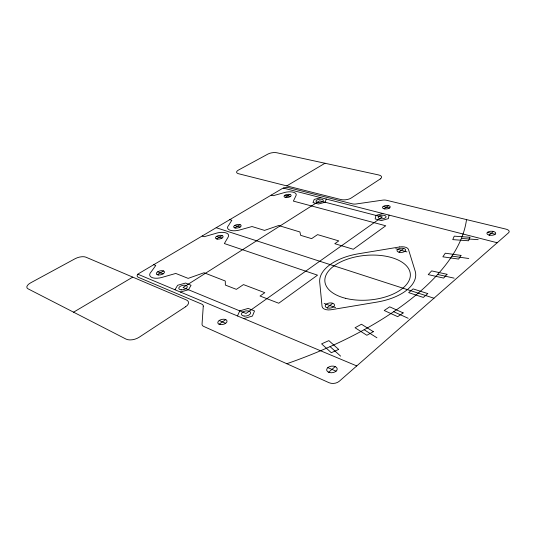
<?xml version="1.0" encoding="UTF-8"?>
<svg xmlns="http://www.w3.org/2000/svg" width="536" height="536" viewBox="0 0 536 536"><rect width="100%" height="100%" fill="white"/><g stroke="black" fill="none" stroke-linecap="round" stroke-linejoin="round"><path stroke-width="0.8" d="M389.042 215.097L388.359 218.634L381.371 220.571L375.153 218.936L375.944 215.412L382.845 213.516M326.257 199.05L325.131 202.24L318.464 204.022L313.004 202.588L314.223 199.405L320.809 197.657M237.488 315.952L239.746 310.867L248.202 308.401L254.533 310.967L252.402 316.079L243.813 318.605M174.97 289.755L177.624 285.273L185.603 283.048L191.044 285.252L188.505 289.755L180.404 292.033M328.608 372.245L335.241 366.584M489.16 235.096L493.415 231.458M327.288 307.497L332.387 303.557M399.193 251.94L403.434 248.664M219.063 324.247L225.723 319.583M384.111 208.779L388.593 205.643M157.256 274.72L163.527 270.928M216.511 238.889L222.045 235.545M234.735 227.874L240.054 224.658M285.212 197.349L289.956 194.481M73.566 312.18L132.747 277.119M286.773 185.892L324.99 163.259M461.335 238.453L478.166 239.666M451.908 256.114L468.772 258.506M437.59 274.452L454.126 278.151M383.2 206.42L389.538 207.995M487.445 232.316L495.17 234.239M284.897 195.231L290.298 196.591M283.356 188.082L497.214 242.748M271.129 195.158L273.172 195.707L283.001 192.973A8.938 3.786 -8.3 0 1 292.636 192.062A8.938 3.786 -8.3 0 1 296.04 195.546L293.38 201.101L385.746 225.777L353.304 249.26L334.779 243.699L338.772 240.899L317.567 234.621L311.617 238.634L300.622 235.311L299.925 231.981L278.646 225.522L264.529 230.4L252.027 226.534L239.538 230.031A9.481 4.241 -10.3 0 1 229.689 230.071A9.481 4.241 -10.3 0 1 228.544 225.542L231.813 220.283L229.77 219.653M395.742 248.697L406.958 251.913M234.708 225.448L240.115 227.076M216.591 236.349L221.998 238.078M216.175 227.706L433.959 298.224M202.159 236.008L204.196 236.704L215.043 233.609A9.681 4.409 -11 0 1 225.334 232.698A9.681 4.409 -11 0 1 228.236 236.925L224.363 243.552L317.513 275.169L278.733 303.242L260.027 296.026L264.804 292.69L243.465 284.589L236.383 289.36L225.368 285.085L225.281 281.011L204.042 272.744L188.163 278.378L175.761 273.44L161.872 277.434A10.412 4.951 -13.8 0 1 151.48 277.3A10.412 4.951 -13.8 0 1 151.226 271.779L155.762 265.488L153.745 264.684M324.159 303.43L335.603 307.63M157.731 271.786L163.091 273.863M137.745 274.164L356.762 365.927M219.19 320.508L225.649 323.309M327.831 367.616L336.085 371.2M393.645 311.697L408.177 318.284M364.138 329.7L376.935 337.787M330.069 346.611L340.621 356.145M466.508 219.599A286.057 128.131 -12.1 0 1 286.807 363.73M203.265 306.15L202.045 324.166A6.291 3.43 -13 0 0 203.687 326.411L329.084 382.717A7.209 4.569 -6.6 0 0 339.234 381.297L508.517 232.832A5.909 2.734 -0.2 0 0 506.058 229.147L386.423 200.256A5.119 2.245 -5 0 0 382.637 200.142L356.152 203.975A5.032 2.204 -6 0 1 352.427 203.854L288.696 187.687A4.717 1.963 -8.4 0 0 282.13 188.645L139.159 273.327A5.595 2.633 -14.4 0 0 138.301 277.293L201.69 304.093A6.064 3.183 -13.1 0 1 203.265 306.15M469.925 237.274L468.544 240.785L452.759 239.625L454.24 236.162L469.925 237.274M460.987 255.404L458.642 259.082L442.857 256.824L445.289 253.2L460.987 255.404M447.017 274.298L443.641 278.084L428.21 274.606L431.648 270.888L447.017 274.298M427.768 293.601L423.34 297.426L408.667 292.636L413.122 288.897L427.768 293.601M382.114 217.013L246.031 313.453L183.024 287.497L319.644 200.812L382.114 217.013M403.173 312.897L397.692 316.662L384.212 310.505L389.685 306.833L403.173 312.897M185.603 306.76L139.179 337.231A9.568 5.052 -16.4 0 1 126.034 339.094L28.013 288.81A8.522 3.719 -17.6 0 1 30.699 282.814L75.087 258.727A8.047 3.477 -15.8 0 1 85.881 257.166L186.314 299.925A9.018 4.65 -13.8 0 1 185.603 306.76M380.272 178.95L351.234 198.019A7.41 3.196 -6.4 0 1 340.822 199.526L238.493 173.718A6.599 2.559 -9.6 0 1 238.466 170.059L267.946 154.06A6.378 2.392 -8.7 0 1 276.824 152.76L378.644 174.95A7.169 2.948 -5.5 0 1 380.272 178.95M373.344 331.684L366.865 335.281L355.053 327.751L361.472 324.247L373.344 331.684M338.665 349.398L331.302 352.722L321.6 343.857L328.863 340.635L338.665 349.398M399.688 246.942L358.524 253.769A48.166 25.145 -5 0 0 319.724 282.271L322.056 306.431A7.846 4.328 -6.8 0 0 331.034 309.761L376.955 302.09A48.166 25.145 -5 0 0 415.125 270.935L408.466 249.434A7.223 3.558 -3.8 0 0 399.688 246.942M158.569 274.995A4.188 1.99 -13.7 0 0 164.485 271.946A4.188 1.99 -13.7 0 0 158.14 271.551A4.188 1.99 -13.7 0 0 158.569 274.995M217.556 239.096A3.899 1.776 -11 0 0 223.123 236.53A3.899 1.776 -11 0 0 217.18 236.034A3.899 1.776 -11 0 0 217.556 239.096M235.78 228.061A3.819 1.708 -10.3 0 0 241.16 225.589A3.819 1.708 -10.3 0 0 235.27 225.147A3.819 1.708 -10.3 0 0 235.78 228.061M285.782 197.456A3.598 1.521 -8.3 0 0 291.155 195.499A3.598 1.521 -8.3 0 0 285.835 194.789A3.598 1.521 -8.3 0 0 285.782 197.456M244.088 316.066A4.657 2.539 -11 0 0 250.614 312.622A4.657 2.539 -11 0 0 243.391 311.718A4.657 2.539 -11 0 0 244.088 316.066M380.225 218.742A3.973 1.809 -4.9 0 0 386.081 216.705A3.973 1.809 -4.9 0 0 380.044 215.613A3.973 1.809 -4.9 0 0 380.225 218.742M317.902 202.42A3.698 1.601 -7.3 0 0 323.322 200.397A3.698 1.601 -7.3 0 0 317.721 199.647A3.698 1.601 -7.3 0 0 317.902 202.42M181.222 289.829A4.348 2.171 -13.2 0 0 187.272 286.579A4.348 2.171 -13.2 0 0 180.578 286.124A4.348 2.171 -13.2 0 0 181.222 289.829M345.532 298.304A42.887 22.385 -5 0 0 410.355 275.35A42.887 22.385 -5 0 0 346.913 259.344A42.887 22.385 -5 0 0 345.532 298.304M329.466 372.54A5.32 3.317 -6.7 0 0 337.231 368.922A5.32 3.317 -6.7 0 0 329.131 366.798A5.32 3.317 -6.7 0 0 329.466 372.54M489.1 235.083A4.409 2.057 -0.6 0 0 495.713 233.24A4.409 2.057 -0.6 0 0 489.093 231.519A4.409 2.057 -0.6 0 0 489.1 235.083M384.526 208.866A3.893 1.729 -4.9 0 0 390.242 206.896A3.893 1.729 -4.9 0 0 384.319 205.878A3.893 1.729 -4.9 0 0 384.526 208.866M220.53 324.608A4.717 2.586 -12.3 0 0 227.023 320.943A4.717 2.586 -12.3 0 0 219.666 320.213A4.717 2.586 -12.3 0 0 220.53 324.608M399.072 252.242A4.335 2.131 -3.8 0 0 405.652 250.138A4.335 2.131 -3.8 0 0 399.246 248.537A4.335 2.131 -3.8 0 0 399.072 252.242M327.67 308.026A4.71 2.6 -6.8 0 0 334.531 305.044A4.71 2.6 -6.8 0 0 327.342 303.537A4.71 2.6 -6.8 0 0 327.67 308.026"/></g></svg>
